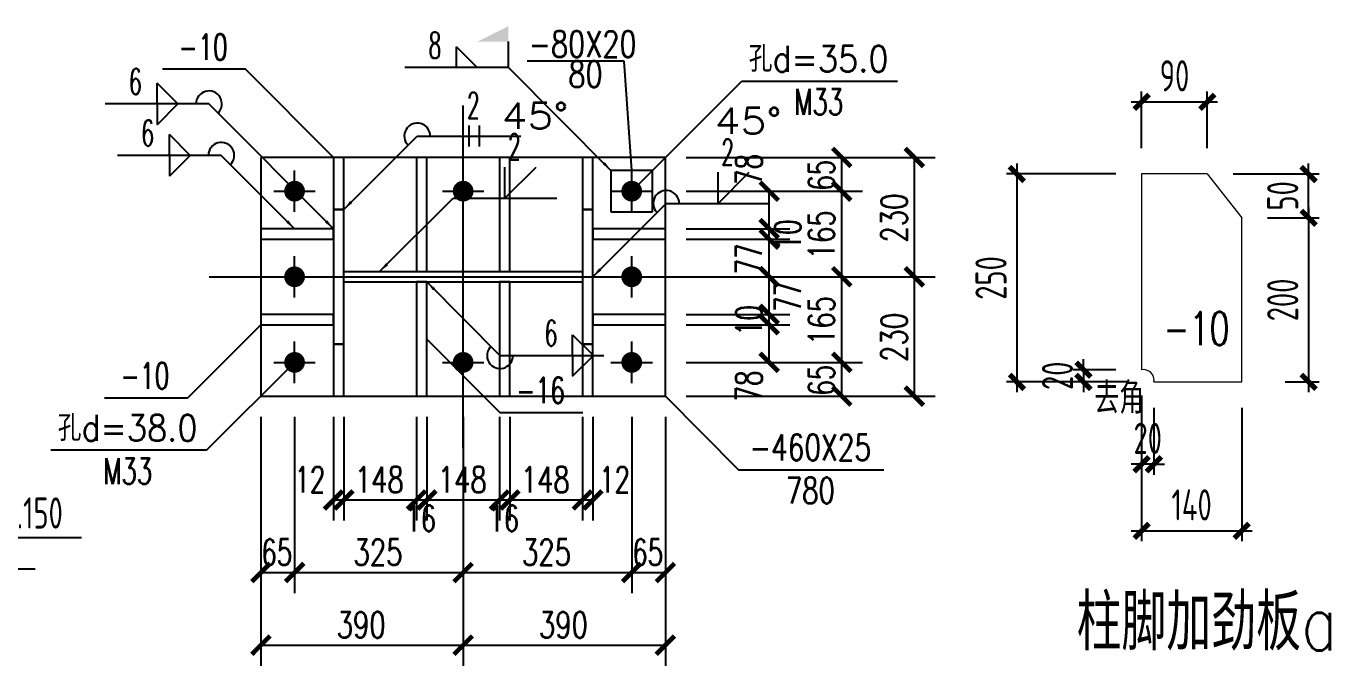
# Model space of a CAD drawing. Extents: x -1389621 to 57380, y -92505 to 283644.
# Drawn here: x -158176 to -143093, y -23972 to -16573 of the extents above; entities that cross this region are included whole.
import ezdxf
from ezdxf.enums import TextEntityAlignment as Align

# ---------------------------------------------------------------- set-up
doc = ezdxf.new("R2010")
doc.units = 0
doc.header["$LTSCALE"] = 100
doc.header["$MEASUREMENT"] = 0
doc.layers.get('0').update_dxf_attribs({"linetype": 'CONTINUOUS'})
doc.layers.get('Defpoints').update_dxf_attribs({"linetype": 'CONTINUOUS'})
for name, color, linetype in [('10', 7, 'CONTINUOUS'), ('20', 2, 'CONTINUOUS'), ('DIM', 3, 'CONTINUOUS'), ('TC', 151, 'CONTINUOUS'), ('卫浴', 7, 'CONTINUOUS'), ('尺寸标注', 253, 'CONTINUOUS'), ('焊缝标注', 253, 'CONTINUOUS'), ('编号标注', 253, 'CONTINUOUS'), ('螺栓孔标注', 253, 'CONTINUOUS'), ('钢板标注', 253, 'CONTINUOUS')]:
    doc.layers.add(name, color=color, linetype=linetype)
doc.layers.add('PUB_TEXT', color=7, linetype='CONTINUOUS', lineweight=15)
doc.styles.add('_HZTXT', font='txt.shx', dxfattribs={"width": 0.7, "bigfont": 'HZTXT.shx'})
doc.styles.get("Standard").update_dxf_attribs({"font": 'txt', "height": 3, "bigfont": 'hztxt'})
doc.styles.add('TSSD_Dimension', font='tssdeng.shx', dxfattribs={"width": 0.7, "bigfont": 'hztxt.shx'})
doc.styles.add('TSSD_REIN', font='Tssdeng.shx', dxfattribs={"width": 0.7, "bigfont": 'hztxt.shx'})
doc.dimstyles.new('TSSD_100_100', dxfattribs={"dimtxt": 300, "dimasz": 100, "dimexe": 100, "dimexo": 250, "dimgap": 100, "dimtad": 1, "dimdec": 0, "dimzin": 0, "dimdsep": 46, "dimtxsty": 'TSSD_Dimension', "dimblk": 'ARCHTICK', "dimblk1": 'ARCHTICK', "dimblk2": 'ARCHTICK', "dimcen": 0, "dimdle": 100, "dimclrt": 7, "dimadec": 0, "dimazin": 0, "dimtfac": 1, "dimtdec": 0, "dimtix": 1, "dimtmove": 2, "dimatfit": 3, "dimfxl": 0, "dimtolj": 1, "dimtzin": 0, "dimarcsym": 0})

# ---------------------------------------------------------------- blocks, each defined once
blk = doc.blocks.new('_ArchTick')
at = {"color": 0, "linetype": 'ByBlock'}
blk.add_lwpolyline([(-0.71, -0.71, 0.5, 0.5, 0), (0.71, 0.71, 0.5, 0.5, 0)], format="xyseb", dxfattribs=at)
blk = doc.blocks.new('*D72')
at = {"layer": 'Defpoints', "color": 0, "ltscale": 100}
for p in [(-146999, -24115), (-146022, -24115), (-146667, -24538)]:
    blk.add_point(p, dxfattribs=at)
at = {"layer": 'DIM', "color": 0, "lineweight": -2, "ltscale": 100}
for p, q in [((-146749, -24115), (-145922, -24115)), ((-146022, -24115), (-146022, -24015)), ((-146022, -24538), (-146022, -24115)), ((-146417, -24538), (-145922, -24538)), ((-146022, -24538), (-146022, -24638))]:
    blk.add_line(p, q, dxfattribs=at)
at = {"layer": 'DIM', "color": 0, "lineweight": -2, "ltscale": 100, "xscale": 100, "yscale": 100, "zscale": 100}
for p, rotation in [((-146022, -24115), 270), ((-146022, -24538), 90)]:
    blk.add_blockref('_ArchTick', p, dxfattribs=dict(at, rotation=rotation))
at = {"layer": 'DIM', "color": 7, "ltscale": 100, "insert": (-146272, -24326), "char_height": 300, "attachment_point": 5, "rotation": 90, "style": 'TSSD_Dimension'}
blk.add_mtext('\\A1;50', dxfattribs=at)
blk = doc.blocks.new('*D73')
at = {"layer": 'Defpoints', "color": 0, "ltscale": 100}
for p in [(-147632, -26001), (-146667, -26119), (-146667, -27554)]:
    blk.add_point(p, dxfattribs=at)
at = {"layer": 'DIM', "color": 0, "lineweight": -2, "ltscale": 100}
for p, q in [((-147632, -26251), (-147632, -27654)), ((-146667, -26369), (-146667, -27654)), ((-147732, -27554), (-146567, -27554))]:
    blk.add_line(p, q, dxfattribs=at)
at = {"layer": 'DIM', "color": 0, "lineweight": -2, "ltscale": 100, "xscale": 100, "yscale": 100, "zscale": 100, "rotation": 180}
blk.add_blockref('_ArchTick', (-147632, -27554), dxfattribs=at)
at = {"layer": 'DIM', "color": 0, "lineweight": -2, "ltscale": 100, "xscale": 100, "yscale": 100, "zscale": 100}
blk.add_blockref('_ArchTick', (-146667, -27554), dxfattribs=at)
at = {"layer": 'DIM', "color": 7, "ltscale": 100, "insert": (-147150, -27304), "char_height": 300, "attachment_point": 5, "style": 'TSSD_Dimension'}
blk.add_mtext('\\A1;140', dxfattribs=at)
blk = doc.blocks.new('*D74')
at = {"layer": 'Defpoints', "color": 0, "ltscale": 100}
for p in [(-147632, -26119), (-147513, -26119), (-147632, -26913)]:
    blk.add_point(p, dxfattribs=at)
at = {"layer": 'DIM', "color": 0, "lineweight": -2, "ltscale": 100}
for p, q in [((-147632, -26369), (-147632, -27013)), ((-147513, -26369), (-147513, -27013)), ((-147632, -26913), (-147732, -26913)), ((-147513, -26913), (-147632, -26913)), ((-147513, -26913), (-147413, -26913))]:
    blk.add_line(p, q, dxfattribs=at)
at = {"layer": 'DIM', "color": 0, "lineweight": -2, "ltscale": 100, "xscale": 100, "yscale": 100, "zscale": 100}
blk.add_blockref('_ArchTick', (-147632, -26913), dxfattribs=at)
at = {"layer": 'DIM', "color": 0, "lineweight": -2, "ltscale": 100, "xscale": 100, "yscale": 100, "zscale": 100, "rotation": 180}
blk.add_blockref('_ArchTick', (-147513, -26913), dxfattribs=at)
at = {"layer": 'DIM', "color": 7, "ltscale": 100, "insert": (-147573, -26663), "char_height": 300, "attachment_point": 5, "style": 'TSSD_Dimension'}
blk.add_mtext('\\A1;20', dxfattribs=at)
blk = doc.blocks.new('*D75')
at = {"layer": 'Defpoints', "color": 0, "ltscale": 100}
for p in [(-147632, -26001), (-148193, -26119), (-147802, -26119)]:
    blk.add_point(p, dxfattribs=at)
at = {"layer": 'DIM', "color": 0, "lineweight": -2, "ltscale": 100}
for p, q in [((-147882, -26001), (-148293, -26001)), ((-148193, -26001), (-148193, -25901)), ((-148193, -26001), (-148193, -26119)), ((-148052, -26119), (-148293, -26119)), ((-148193, -26119), (-148193, -26219))]:
    blk.add_line(p, q, dxfattribs=at)
at = {"layer": 'DIM', "color": 0, "lineweight": -2, "ltscale": 100, "xscale": 100, "yscale": 100, "zscale": 100}
for p, rotation in [((-148193, -26001), 270), ((-148193, -26119), 90)]:
    blk.add_blockref('_ArchTick', p, dxfattribs=dict(at, rotation=rotation))
at = {"layer": 'DIM', "color": 7, "ltscale": 100, "insert": (-148443, -26060), "char_height": 300, "attachment_point": 5, "rotation": 90, "style": 'TSSD_Dimension'}
blk.add_mtext('\\A1;20', dxfattribs=at)
blk = doc.blocks.new('*D76')
at = {"layer": 'Defpoints', "color": 0, "ltscale": 100}
for p in [(-146999, -23419), (-147632, -24115), (-146999, -24115)]:
    blk.add_point(p, dxfattribs=at)
at = {"layer": 'DIM', "color": 0, "lineweight": -2, "ltscale": 100}
for p, q in [((-147632, -23865), (-147632, -23319)), ((-146999, -23865), (-146999, -23319)), ((-147732, -23419), (-146899, -23419))]:
    blk.add_line(p, q, dxfattribs=at)
at = {"layer": 'DIM', "color": 0, "lineweight": -2, "ltscale": 100, "xscale": 100, "yscale": 100, "zscale": 100, "rotation": 180}
blk.add_blockref('_ArchTick', (-147632, -23419), dxfattribs=at)
at = {"layer": 'DIM', "color": 0, "lineweight": -2, "ltscale": 100, "xscale": 100, "yscale": 100, "zscale": 100}
blk.add_blockref('_ArchTick', (-146999, -23419), dxfattribs=at)
at = {"layer": 'DIM', "color": 7, "ltscale": 100, "insert": (-147315, -23169), "char_height": 300, "attachment_point": 5, "style": 'TSSD_Dimension'}
blk.add_mtext('\\A1;90', dxfattribs=at)
blk = doc.blocks.new('*D77')
at = {"layer": 'Defpoints', "color": 0, "ltscale": 100}
for p in [(-147632, -24115), (-148834, -26119), (-147513, -26119)]:
    blk.add_point(p, dxfattribs=at)
at = {"layer": 'DIM', "color": 0, "lineweight": -2, "ltscale": 100}
for p, q in [((-147882, -24115), (-148934, -24115)), ((-148834, -24015), (-148834, -26219)), ((-147763, -26119), (-148934, -26119))]:
    blk.add_line(p, q, dxfattribs=at)
at = {"layer": 'DIM', "color": 0, "lineweight": -2, "ltscale": 100, "xscale": 100, "yscale": 100, "zscale": 100}
for p, rotation in [((-148834, -24115), 90), ((-148834, -26119), 270)]:
    blk.add_blockref('_ArchTick', p, dxfattribs=dict(at, rotation=rotation))
at = {"layer": 'DIM', "color": 7, "ltscale": 100, "insert": (-149084, -25117), "char_height": 300, "attachment_point": 5, "rotation": 90, "style": 'TSSD_Dimension'}
blk.add_mtext('\\A1;250', dxfattribs=at)
blk = doc.blocks.new('*D78')
at = {"layer": 'Defpoints', "color": 0, "ltscale": 100}
for p in [(-146667, -24538), (-146498, -26119), (-146022, -26119)]:
    blk.add_point(p, dxfattribs=at)
at = {"layer": 'DIM', "color": 0, "lineweight": -2, "ltscale": 100}
for p, q in [((-146022, -24438), (-146022, -26219)), ((-146417, -24538), (-145922, -24538)), ((-146248, -26119), (-145922, -26119))]:
    blk.add_line(p, q, dxfattribs=at)
at = {"layer": 'DIM', "color": 0, "lineweight": -2, "ltscale": 100, "xscale": 100, "yscale": 100, "zscale": 100}
for p, rotation in [((-146022, -24538), 90), ((-146022, -26119), 270)]:
    blk.add_blockref('_ArchTick', p, dxfattribs=dict(at, rotation=rotation))
at = {"layer": 'DIM', "color": 7, "ltscale": 100, "insert": (-146272, -25329), "char_height": 300, "attachment_point": 5, "rotation": 90, "style": 'TSSD_Dimension'}
blk.add_mtext('\\A1;200', dxfattribs=at)
blk = doc.blocks.new('A$C00386E8C')
at = {"color": 3}
blk.add_line((10374.2, 2772.6), (9006.8, 2772.6), dxfattribs=at)
at = {"layer": '10'}
for p, q in [((14053.3, 3637), (14053.3, 6937)), ((12428.3, 5912), (12428.3, 6312)), ((14053.3, 5912), (14053.3, 6312)), ((15678.3, 5912), (15678.3, 6312)), ((12228.3, 6112), (12628.3, 6112)), ((13853.3, 6112), (14253.3, 6112)), ((15478.3, 6112), (15878.3, 6112)), ((12428.3, 5087), (12428.3, 5487)), ((15678.3, 5087), (15678.3, 5487)), ((11603.3, 5287), (16503.3, 5287)), ((12228.3, 5287), (12628.3, 5287)), ((15478.3, 5287), (15878.3, 5287)), ((12428.3, 4262), (12428.3, 4662)), ((14053.3, 4262), (14053.3, 4662)), ((15678.3, 4262), (15678.3, 4662)), ((12228.3, 4462), (12628.3, 4462)), ((13853.3, 4462), (14253.3, 4462)), ((15478.3, 4462), (15878.3, 4462))]:
    blk.add_line(p, q, dxfattribs=at)
at = {"layer": '10', "color": 3}
for p, q in [((12903.3, 5937), (12803.3, 5937)), ((12803.3, 5937), (12803.3, 4637)), ((12903.3, 4637), (12903.3, 5937)), ((15303.3, 5937), (15203.3, 5937)), ((15203.3, 5937), (15203.3, 4637)), ((15303.3, 4637), (15303.3, 5937)), ((12903.3, 5337), (15203.3, 5337)), ((12903.3, 5237), (15203.3, 5237)), ((12803.3, 4637), (12903.3, 4637)), ((15203.3, 4637), (15303.3, 4637))]:
    blk.add_line(p, q, dxfattribs=at)
at = {"layer": '10', "const_width": 100}
for points in [[(12478.3, 6112, 1), (12378.3, 6112, 1), (12478.3, 6112, 1)], [(14103.3, 6112, 1), (14003.3, 6112, 1), (14103.3, 6112, 1)], [(15728.3, 6112, 1), (15628.3, 6112, 1), (15728.3, 6112, 1)], [(12478.3, 5287, 1), (12378.3, 5287, 1), (12478.3, 5287, 1)], [(15728.3, 5287, 1), (15628.3, 5287, 1), (15728.3, 5287, 1)], [(12478.3, 4462, 1), (12378.3, 4462, 1), (12478.3, 4462, 1)], [(14103.3, 4462, 1), (14003.3, 4462, 1), (14103.3, 4462, 1)], [(15728.3, 4462, 1), (15628.3, 4462, 1), (15728.3, 4462, 1)]]:
    blk.add_lwpolyline(points, format="xyb", dxfattribs=at)
at = {"layer": '20'}
for p, q in [((16003.3, 6437), (12103.3, 6437)), ((12103.3, 6437), (12103.3, 4137)), ((12903.3, 6437), (12803.3, 6437)), ((12803.3, 6437), (12803.3, 5937)), ((12903.3, 5937), (12903.3, 6437)), ((13703.3, 6437), (13603.3, 6437)), ((13603.3, 6437), (13603.3, 5337)), ((13703.3, 5337), (13703.3, 6437)), ((14503.3, 6437), (14403.3, 6437)), ((14403.3, 6437), (14403.3, 5337)), ((14503.3, 5337), (14503.3, 6437)), ((15303.3, 6437), (15203.3, 6437)), ((15203.3, 6437), (15203.3, 5937)), ((15303.3, 5937), (15303.3, 6437)), ((16003.3, 4137), (16003.3, 6437)), ((15878.3, 6312), (15478.3, 6312)), ((15478.3, 6312), (15478.3, 5912)), ((15878.3, 5912), (15878.3, 6312)), ((12803.3, 5937), (12903.3, 5937)), ((15203.3, 5937), (15303.3, 5937)), ((15478.3, 5912), (15878.3, 5912)), ((12803.3, 5749.5), (12103.3, 5749.5)), ((12103.3, 5749.5), (12103.3, 5649.5)), ((12803.3, 5649.5), (12803.3, 5749.5)), ((16003.3, 5749.5), (15303.3, 5749.5)), ((15303.3, 5749.5), (15303.3, 5649.5)), ((16003.3, 5649.5), (16003.3, 5749.5)), ((12103.3, 5649.5), (12803.3, 5649.5)), ((15303.3, 5649.5), (16003.3, 5649.5)), ((13603.3, 5337), (13703.3, 5337)), ((14403.3, 5337), (14503.3, 5337)), ((13703.3, 5237), (13603.3, 5237)), ((13603.3, 5237), (13603.3, 4137)), ((13703.3, 4137), (13703.3, 5237)), ((14503.3, 5237), (14403.3, 5237)), ((14403.3, 5237), (14403.3, 4137)), ((14503.3, 4137), (14503.3, 5237)), ((12803.3, 4924.5), (12103.3, 4924.5)), ((12103.3, 4924.5), (12103.3, 4824.5)), ((12803.3, 4824.5), (12803.3, 4924.5)), ((16003.3, 4924.5), (15303.3, 4924.5)), ((15303.3, 4924.5), (15303.3, 4824.5)), ((16003.3, 4824.5), (16003.3, 4924.5)), ((12103.3, 4824.5), (12803.3, 4824.5)), ((15303.3, 4824.5), (16003.3, 4824.5)), ((12903.3, 4637), (12803.3, 4637)), ((12803.3, 4637), (12803.3, 4137)), ((12903.3, 4137), (12903.3, 4637)), ((15303.3, 4637), (15203.3, 4637)), ((15203.3, 4637), (15203.3, 4137)), ((15303.3, 4137), (15303.3, 4637)), ((12103.3, 4137), (16003.3, 4137)), ((12803.3, 4137), (12903.3, 4137)), ((13603.3, 4137), (13703.3, 4137)), ((14403.3, 4137), (14503.3, 4137)), ((15203.3, 4137), (15303.3, 4137))]:
    blk.add_line(p, q, dxfattribs=at)
at = {"layer": 'PUB_TEXT'}
for p, q in [((20593.3, 6278.2, 212.1), (20593.3, 4391.6, 212.1)), ((21226.7, 6278.2, 212.1), (20593.3, 6278.2, 212.1)), ((21226.7, 6278.2, 212.1), (21558.2, 5854.7, 212.1)), ((21558.2, 4273.7, 212.1), (21558.2, 5854.7, 212.1)), ((20712.3, 4273.7, 212.1), (21558.2, 4273.7, 212.1))]:
    blk.add_line(p, q, dxfattribs=at)
blk.add_arc((20611.2, 4290.6, 212.1), 102.5, 350.50542, 100.03971, dxfattribs=at)
at = {"layer": '卫浴'}
blk.add_line((7926.5, 2472), (9926.6, 2472), dxfattribs=at)
at = {"layer": '尺寸标注'}
for p, q in [((16203.3, 6437), (17903.3, 6437)), ((16203.3, 6437), (18603.3, 6437)), ((17703.3, 6112), (17703.3, 6437)), ((18403.3, 5287), (18403.3, 6437)), ((16203.3, 6112), (17203.3, 6112)), ((16203.3, 6112), (17903.3, 6112)), ((16203.3, 6112), (17903.3, 6112)), ((17003.3, 5749.5), (17003.3, 6112)), ((17703.3, 5287), (17703.3, 6112)), ((16203.3, 5749.5), (17203.3, 5749.5)), ((16203.3, 5749.5), (17203.3, 5749.5)), ((17003.3, 5649.5), (17003.3, 5749.5)), ((16203.3, 5649.5), (17203.3, 5649.5)), ((16203.3, 5649.5), (17203.3, 5649.5)), ((17003.3, 5287), (17003.3, 5649.5)), ((16203.3, 5287), (17203.3, 5287)), ((16203.3, 5287), (17203.3, 5287)), ((16203.3, 5287), (17903.3, 5287)), ((16203.3, 5287), (17903.3, 5287)), ((16203.3, 5287), (18603.3, 5287)), ((16203.3, 5287), (18603.3, 5287)), ((17003.3, 4924.5), (17003.3, 5287)), ((17703.3, 4462), (17703.3, 5287)), ((18403.3, 4137), (18403.3, 5287)), ((16203.3, 4924.5), (17203.3, 4924.5)), ((16203.3, 4924.5), (17203.3, 4924.5)), ((17003.3, 4824.5), (17003.3, 4924.5)), ((16203.3, 4824.5), (17203.3, 4824.5)), ((16203.3, 4824.5), (17203.3, 4824.5)), ((17003.3, 4462), (17003.3, 4824.5)), ((16203.3, 4462), (17203.3, 4462)), ((16203.3, 4462), (17903.3, 4462)), ((16203.3, 4462), (17903.3, 4462)), ((17703.3, 4137), (17703.3, 4462)), ((16203.3, 4137), (17903.3, 4137)), ((16203.3, 4137), (18603.3, 4137)), ((12103.3, 3937), (12103.3, 2237)), ((12103.3, 3937), (12103.3, 1537)), ((12428.3, 3937), (12428.3, 2237)), ((12428.3, 3937), (12428.3, 2237)), ((12803.3, 3937), (12803.3, 2937)), ((12903.3, 3937), (12903.3, 2937)), ((12903.3, 3937), (12903.3, 2937)), ((13603.3, 3937), (13603.3, 2937)), ((13603.3, 3937), (13603.3, 2937)), ((13703.3, 3937), (13703.3, 2937)), ((13703.3, 3937), (13703.3, 2937)), ((14053.3, 3937), (14053.3, 2237)), ((14053.3, 3937), (14053.3, 2237)), ((14053.3, 3937), (14053.3, 1537)), ((14053.3, 3937), (14053.3, 1537)), ((14403.3, 3937), (14403.3, 2937)), ((14403.3, 3937), (14403.3, 2937)), ((14503.3, 3937), (14503.3, 2937)), ((14503.3, 3937), (14503.3, 2937)), ((15203.3, 3937), (15203.3, 2937)), ((15203.3, 3937), (15203.3, 2937)), ((15303.3, 3937), (15303.3, 2937)), ((15678.3, 3937), (15678.3, 2237)), ((15678.3, 3937), (15678.3, 2237)), ((16003.3, 3937), (16003.3, 2237)), ((16003.3, 3937), (16003.3, 1537)), ((12803.3, 3137), (12903.3, 3137)), ((12903.3, 3137), (13603.3, 3137)), ((13603.3, 3137), (13703.3, 3137)), ((13703.3, 3137), (14403.3, 3137)), ((14403.3, 3137), (14503.3, 3137)), ((14503.3, 3137), (15203.3, 3137)), ((15203.3, 3137), (15303.3, 3137)), ((12103.3, 2437), (12428.3, 2437)), ((12428.3, 2437), (14053.3, 2437)), ((14053.3, 2437), (15678.3, 2437)), ((15678.3, 2437), (16003.3, 2437)), ((12103.3, 1737), (14053.3, 1737)), ((14053.3, 1737), (16003.3, 1737))]:
    blk.add_line(p, q, dxfattribs=at)
at = {"layer": '尺寸标注', "const_width": 45}
for points in [[(17614.9, 6525.4), (17791.7, 6348.6)], [(18314.9, 6525.4), (18491.7, 6348.6)], [(16914.9, 6200.4), (17091.7, 6023.6)], [(17614.9, 6200.4), (17791.7, 6023.6)], [(17614.9, 6200.4), (17791.7, 6023.6)], [(16914.9, 5837.9), (17091.7, 5661.1)], [(16914.9, 5837.9), (17091.7, 5661.1)], [(16914.9, 5737.9), (17091.7, 5561.1)], [(16914.9, 5737.9), (17091.7, 5561.1)], [(16914.9, 5375.4), (17091.7, 5198.6)], [(16914.9, 5375.4), (17091.7, 5198.6)], [(17614.9, 5375.4), (17791.7, 5198.6)], [(17614.9, 5375.4), (17791.7, 5198.6)], [(18314.9, 5375.4), (18491.7, 5198.6)], [(18314.9, 5375.4), (18491.7, 5198.6)], [(16914.9, 5012.9), (17091.7, 4836.1)], [(16914.9, 5012.9), (17091.7, 4836.1)], [(16914.9, 4912.9), (17091.7, 4736.1)], [(16914.9, 4912.9), (17091.7, 4736.1)], [(16914.9, 4550.4), (17091.7, 4373.6)], [(17614.9, 4550.4), (17791.7, 4373.6)], [(17614.9, 4550.4), (17791.7, 4373.6)], [(17614.9, 4225.4), (17791.7, 4048.6)], [(18314.9, 4225.4), (18491.7, 4048.6)], [(12714.9, 3048.6), (12891.7, 3225.4)], [(12814.9, 3048.6), (12991.7, 3225.4)], [(12814.9, 3048.6), (12991.7, 3225.4)], [(13514.9, 3048.6), (13691.7, 3225.4)], [(13514.9, 3048.6), (13691.7, 3225.4)], [(13614.9, 3048.6), (13791.7, 3225.4)], [(13614.9, 3048.6), (13791.7, 3225.4)], [(14314.9, 3048.6), (14491.7, 3225.4)], [(14314.9, 3048.6), (14491.7, 3225.4)], [(14414.9, 3048.6), (14591.7, 3225.4)], [(14414.9, 3048.6), (14591.7, 3225.4)], [(15114.9, 3048.6), (15291.7, 3225.4)], [(15114.9, 3048.6), (15291.7, 3225.4)], [(15214.9, 3048.6), (15391.7, 3225.4)], [(12014.9, 2348.6), (12191.7, 2525.4)], [(12339.9, 2348.6), (12516.7, 2525.4)], [(12339.9, 2348.6), (12516.7, 2525.4)], [(13964.9, 2348.6), (14141.7, 2525.4)], [(13964.9, 2348.6), (14141.7, 2525.4)], [(15589.9, 2348.6), (15766.7, 2525.4)], [(15589.9, 2348.6), (15766.7, 2525.4)], [(15914.9, 2348.6), (16091.7, 2525.4)], [(12014.9, 1648.6), (12191.7, 1825.4)], [(13964.9, 1648.6), (14141.7, 1825.4)], [(13964.9, 1648.6), (14141.7, 1825.4)], [(15914.9, 1648.6), (16091.7, 1825.4)]]:
    blk.add_lwpolyline(points, dxfattribs=at)
at = {"layer": '焊缝标注'}
for p, q in [((14489.5, 7303.1), (14489.5, 7553.1)), ((14189.5, 7303.1), (13989.5, 7503.1)), ((13989.5, 7303.1), (13989.5, 7503.1)), ((14489.5, 7303.1), (13489.5, 7303.1)), ((15478.3, 6312), (14489.5, 7303.1)), ((11302.6, 6953), (11102.6, 7153)), ((11102.6, 6953), (11102.6, 7153)), ((11602.6, 6953), (10602.6, 6953)), ((11302.6, 6953), (11102.6, 6753)), ((11102.6, 6953), (11102.6, 6753)), ((12803.3, 5749.5), (11602.6, 6953)), ((14110.7, 6543.8), (14110.7, 6743.8)), ((14210.7, 6543.8), (14210.7, 6743.8)), ((11422, 6457.4), (11222, 6657.4)), ((11222, 6457.4), (11222, 6657.4)), ((12903.3, 5937), (13610.7, 6643.8)), ((13610.7, 6643.8), (14610.7, 6643.8)), ((11722, 6457.4), (10722, 6457.4)), ((11422, 6457.4), (11222, 6257.4)), ((11222, 6457.4), (11222, 6257.4)), ((12428.3, 5749.5), (11722, 6457.4)), ((14455.7, 6043.8), (14455.7, 6343.8)), ((14455.7, 6043.8), (14755.7, 6343.8)), ((16510.7, 5993.8), (16510.7, 6293.8)), ((16510.7, 5993.8), (16810.7, 6293.8)), ((13248.3, 5337), (13955.7, 6043.8)), ((13955.7, 6043.8), (14955.7, 6043.8)), ((15303.3, 5287), (16010.7, 5993.8)), ((16010.7, 5993.8), (17010.7, 5993.8)), ((13703.3, 5237), (14408.4, 4527.9)), ((15108.4, 4727.9), (15308.4, 4527.9)), ((15108.4, 4527.9), (15108.4, 4727.9)), ((14408.4, 4527.9), (15408.4, 4527.9)), ((15108.4, 4327.9), (15308.4, 4527.9)), ((15108.4, 4527.9), (15108.4, 4327.9))]:
    blk.add_line(p, q, dxfattribs=at)
for centre, start, end in [((11602.6, 6953), 314.93155, 180.00001), ((13610.7, 6643.8), 0, 224.97719), ((11722, 6457.4), 314.93155, 180.00001), ((16010.7, 5993.8), 0, 224.97719), ((14408.4, 4527.9), 134.84033, 0)]:
    blk.add_arc(centre, 125, start, end, dxfattribs=at)
for points in [[(14489.5, 7553.1), (14189.5, 7553.1), (14489.5, 7703.1)], [(15478.3, 6312), (15418.3, 6393.4), (15397, 6372.2)], [(12903.3, 5937), (12984.6, 5997), (12963.4, 6018.3)], [(12428.3, 5749.5), (12368.3, 5830.9), (12347, 5809.7)], [(12803.3, 5749.5), (12743.3, 5830.9), (12722, 5809.7)], [(13248.3, 5337), (13329.6, 5397), (13308.4, 5418.3)], [(15303.3, 5287), (15384.6, 5347), (15363.4, 5368.3)], [(13703.3, 5237), (13763.2, 5155.5), (13784.4, 5176.6)]]:
    blk.add_solid(points, dxfattribs=at)
at = {"layer": '编号标注', "const_width": 10}
blk.add_lwpolyline([(15683.3, 6312, 1), (15673.3, 6312, 1), (15683.3, 6312, 1)], format="xyb", dxfattribs=at)
at = {"layer": '螺栓孔标注', "color": 253, "linetype": 'ByBlock'}
for p, q in [((15603.8, 7365.1, 1411.8), (14671.2, 7365.1, 1411.8)), ((15678.3, 6312), (15603.8, 7365.1, 1411.8))]:
    blk.add_line(p, q, dxfattribs=at)
at = {"layer": '螺栓孔标注'}
for p, q in [((15678.3, 6112), (16739.4, 7172.2)), ((16739.4, 7172.2), (18239.4, 7172.2)), ((12428.3, 4462), (11578.1, 3615.1)), ((11578.1, 3615.1), (10078.1, 3615.1))]:
    blk.add_line(p, q, dxfattribs=at)
at = {"layer": '螺栓孔标注', "const_width": 10}
for points in [[(15683.3, 6112, 1), (15673.3, 6112, 1), (15683.3, 6112, 1)], [(12433.3, 4462, 1), (12423.3, 4462, 1), (12433.3, 4462, 1)]]:
    blk.add_lwpolyline(points, format="xyb", dxfattribs=at)
at = {"layer": '钢板标注'}
for p, q in [((11955.8, 7286.5), (11155.8, 7286.5)), ((12803.3, 6437), (11955.8, 7286.5)), ((12103.3, 4824.5), (11394.8, 4118.8)), ((13703.3, 4687), (14408.4, 3977.9)), ((11394.8, 4118.8), (10594.8, 4118.8)), ((16003.3, 4137), (16708.4, 3427.9)), ((14408.4, 3977.9), (15208.4, 3977.9)), ((16708.4, 3427.9), (18108.4, 3427.9))]:
    blk.add_line(p, q, dxfattribs=at)
at = {"layer": '钢板标注', "const_width": 10}
for points in [[(12808.3, 6437, 1), (12798.3, 6437, 1), (12808.3, 6437, 1)], [(12108.3, 4824.5, 1), (12098.3, 4824.5, 1), (12108.3, 4824.5, 1)], [(13708.3, 4687, 1), (13698.3, 4687, 1), (13708.3, 4687, 1)], [(16008.3, 4137, 1), (15998.3, 4137, 1), (16008.3, 4137, 1)]]:
    blk.add_lwpolyline(points, format="xyb", dxfattribs=at)
at = {"layer": 'PUB_TEXT', "style": '_HZTXT', "width": 0.7}
blk.add_text('-10', height=320.55, dxfattribs=at).set_placement((20804.8, 4628.6, 366))
at = {"layer": 'TC', "color": 7}
for s, height, style, width, p in [('去角', 300.5, '_HZTXT', 0.8, (20137.2, 3967.8, 212.1)), ('-0.150', 300, 'TSSD_REIN', 0.7, (9478.3, 2860.7, 0)), ('柱脚加劲板a', 540.89, '_HZTXT', 0.8, (19966.9, 1686.5))]:
    blk.add_text(s, height=height, dxfattribs=dict(at, style=style, width=width)).set_placement(p)
at = {"layer": '尺寸标注'}
for s, width, p, p2 in [('78', 0.91, (16933.3, 6173.2), (16933.3, 6470.7)), ('65', 0.91, (17633.3, 6117), (17633.3, 6414.5)), ('230', 0.91, (18333.3, 5617), (18333.3, 6089.5)), ('10', 1.031333, (17308.3, 5542), (17308.3, 5839.5)), ('165', 0.9828, (17633.3, 5454.5), (17633.3, 5927)), ('77', 0.91, (16933.3, 5310.7), (16933.3, 5608.2)), ('77', 0.91, (17308.3, 4948.2), (17308.3, 5245.7)), ('165', 0.9828, (17633.3, 4629.5), (17633.3, 5102)), ('10', 1.031333, (16933.3, 4717), (16933.3, 5014.5)), ('230', 0.91, (18333.3, 4467), (18333.3, 4939.5)), ('65', 0.91, (17633.3, 4142), (17633.3, 4439.5)), ('78', 0.91, (16933.3, 4085.7), (16933.3, 4383.2))]:
    blk.add_text(s, height=250, rotation=90, dxfattribs=dict(at, width=width)).set_placement(p, p2, align=Align.FIT)
for s, width, p, p2 in [('12', 1.031346, (12427, 3207), (12724.5, 3207)), ('148', 0.982808, (13008.3, 3207), (13480.8, 3207)), ('148', 0.982808, (13808.3, 3207), (14280.8, 3207)), ('148', 0.982808, (14608.3, 3207), (15080.8, 3207)), ('12', 1.031346, (15364.5, 3207), (15662, 3207)), ('16', 1.06691, (13495.8, 2832), (13793.3, 2832)), ('16', 1.06691, (14295.8, 2832), (14593.3, 2832)), ('65', 0.910011, (12108.3, 2507), (12405.8, 2507)), ('325', 0.910007, (12995.8, 2507), (13468.3, 2507)), ('325', 0.910007, (14620.8, 2507), (15093.3, 2507)), ('65', 0.910011, (15683.3, 2507), (15980.8, 2507)), ('390', 0.910007, (12833.3, 1807), (13305.8, 1807)), ('390', 0.910007, (14783.3, 1807), (15255.8, 1807))]:
    blk.add_text(s, height=250, dxfattribs=dict(at, width=width)).set_placement(p, p2, align=Align.FIT)
at = {"layer": '焊缝标注'}
for s, width, p, p2 in [('8', 0.909982, (13719.5, 7393.1), (13842, 7393.1)), ('6', 0.97998, (10832.6, 7043), (10955.1, 7043)), ('2', 0.909982, (14090.7, 6813.8), (14213.2, 6813.8)), ('45°', 1.268124, (14423.2, 6713.8), (15070.7, 6713.8)), ('45°', 1.268112, (16478.2, 6663.8), (17125.7, 6663.8)), ('6', 0.980029, (10952, 6547.4), (11074.5, 6547.4)), ('2', 0.910027, (14485.7, 6413.8), (14608.2, 6413.8)), ('2', 0.909982, (16540.7, 6363.8), (16663.2, 6363.8)), ('6', 0.980029, (14838.4, 4617.9), (14960.9, 4617.9))]:
    blk.add_text(s, height=250, dxfattribs=dict(at, width=width)).set_placement(p, p2, align=Align.FIT)
at = {"layer": '螺栓孔标注', "width": 0.768817}
for s, p in [('-80X20', (14685.8, 7404.6, 1411.8)), ('80', (15068, 7115.6, 1411.8))]:
    blk.add_text(s, height=250.28, dxfattribs=at).set_placement(p)
at = {"layer": '螺栓孔标注'}
for s, width, p, p2 in [('孔d=35.0', 1.038072, (16806.9, 7262.2), (18154.4, 7262.2)), ('M33', 0.847237, (17244.4, 6847.2), (17716.9, 6847.2)), ('孔d=38.0', 1.038072, (10145.6, 3705.1), (11493.1, 3705.1)), ('M33', 0.847237, (10583.1, 3290.1), (11055.6, 3290.1))]:
    blk.add_text(s, height=250, dxfattribs=dict(at, width=width)).set_placement(p, p2, align=Align.FIT)
at = {"layer": '钢板标注'}
for s, width, p, p2 in [('-10', 0.877507, (11310.8, 7376.5), (11783.3, 7376.5)), ('-10', 0.877507, (10749.8, 4208.8), (11222.3, 4208.8)), ('-16', 0.893461, (14563.4, 4067.9), (15035.9, 4067.9)), ('-460X25', 0.871003, (16813.4, 3517.9), (17985.9, 3517.9)), ('780', 0.910007, (17163.4, 3102.9), (17635.9, 3102.9))]:
    blk.add_text(s, height=250, dxfattribs=dict(at, width=width)).set_placement(p, p2, align=Align.FIT)
at = {"layer": 'DIM', "ltscale": 100}
for base, p1, p2, text, picture, middle in [((21226.7, 6974.3, 212.1), (20593.3, 6278.2, 212.1), (21226.7, 6278.2, 212.1), '90', '*D76', (20910, 7224.3, 212.1)), ((20593.3, 3479.6, 212.1), (20712.3, 4273.7, 212.1), (20593.3, 4273.7, 212.1), '20', '*D74', (20652.8, 3729.6, 212.1)), ((21558.2, 2839.2, 212.1), (20593.3, 4391.6, 212.1), (21558.2, 4273.7, 212.1), '140', '*D73', (21075.7, 3089.2, 212.1))]:
    dim = blk.add_linear_dim(base=base, p1=p1, p2=p2, text=text, dimstyle='TSSD_100_100', dxfattribs=at)
    dim.commit()
    dim.dimension.update_dxf_attribs({"geometry": picture, "text_midpoint": middle, "insert": (168225.5, 30392.8)})
for base, p1, p2, text, picture, middle in [((19391.2, 4273.7, 212.1), (20593.3, 6278.2, 212.1), (20712.3, 4273.7, 212.1), '250', '*D77', (19141.2, 5276, 212.1)), ((22203.1, 6278.2, 212.1), (21558.2, 5854.7, 212.1), (21226.7, 6278.2, 212.1), '50', '*D72', (21953.1, 6066.5, 212.1)), ((22203.1, 4273.7, 212.1), (21558.2, 5854.7, 212.1), (21727.7, 4273.7, 212.1), '200', '*D78', (21953.1, 5064.2, 212.1)), ((20032.3, 4273.7, 212.1), (20593.3, 4391.6, 212.1), (20423.8, 4273.7, 212.1), '20', '*D75', (19782.3, 4332.6, 212.1))]:
    dim = blk.add_linear_dim(base=base, p1=p1, p2=p2, angle=90, text=text, dimstyle='TSSD_100_100', dxfattribs=at)
    dim.commit()
    dim.dimension.update_dxf_attribs({"geometry": picture, "text_midpoint": middle, "insert": (168225.5, 30392.8)})

msp = doc.modelspace()

# ---------------------------------------------------------------- block references
at = {"ltscale": 100, "xscale": 1.2, "yscale": 1.2, "zscale": 1.2}
msp.add_blockref('A$C00386E8C', (-169983.497, -25816.4), dxfattribs=at)

doc.saveas('drawing.dxf')
